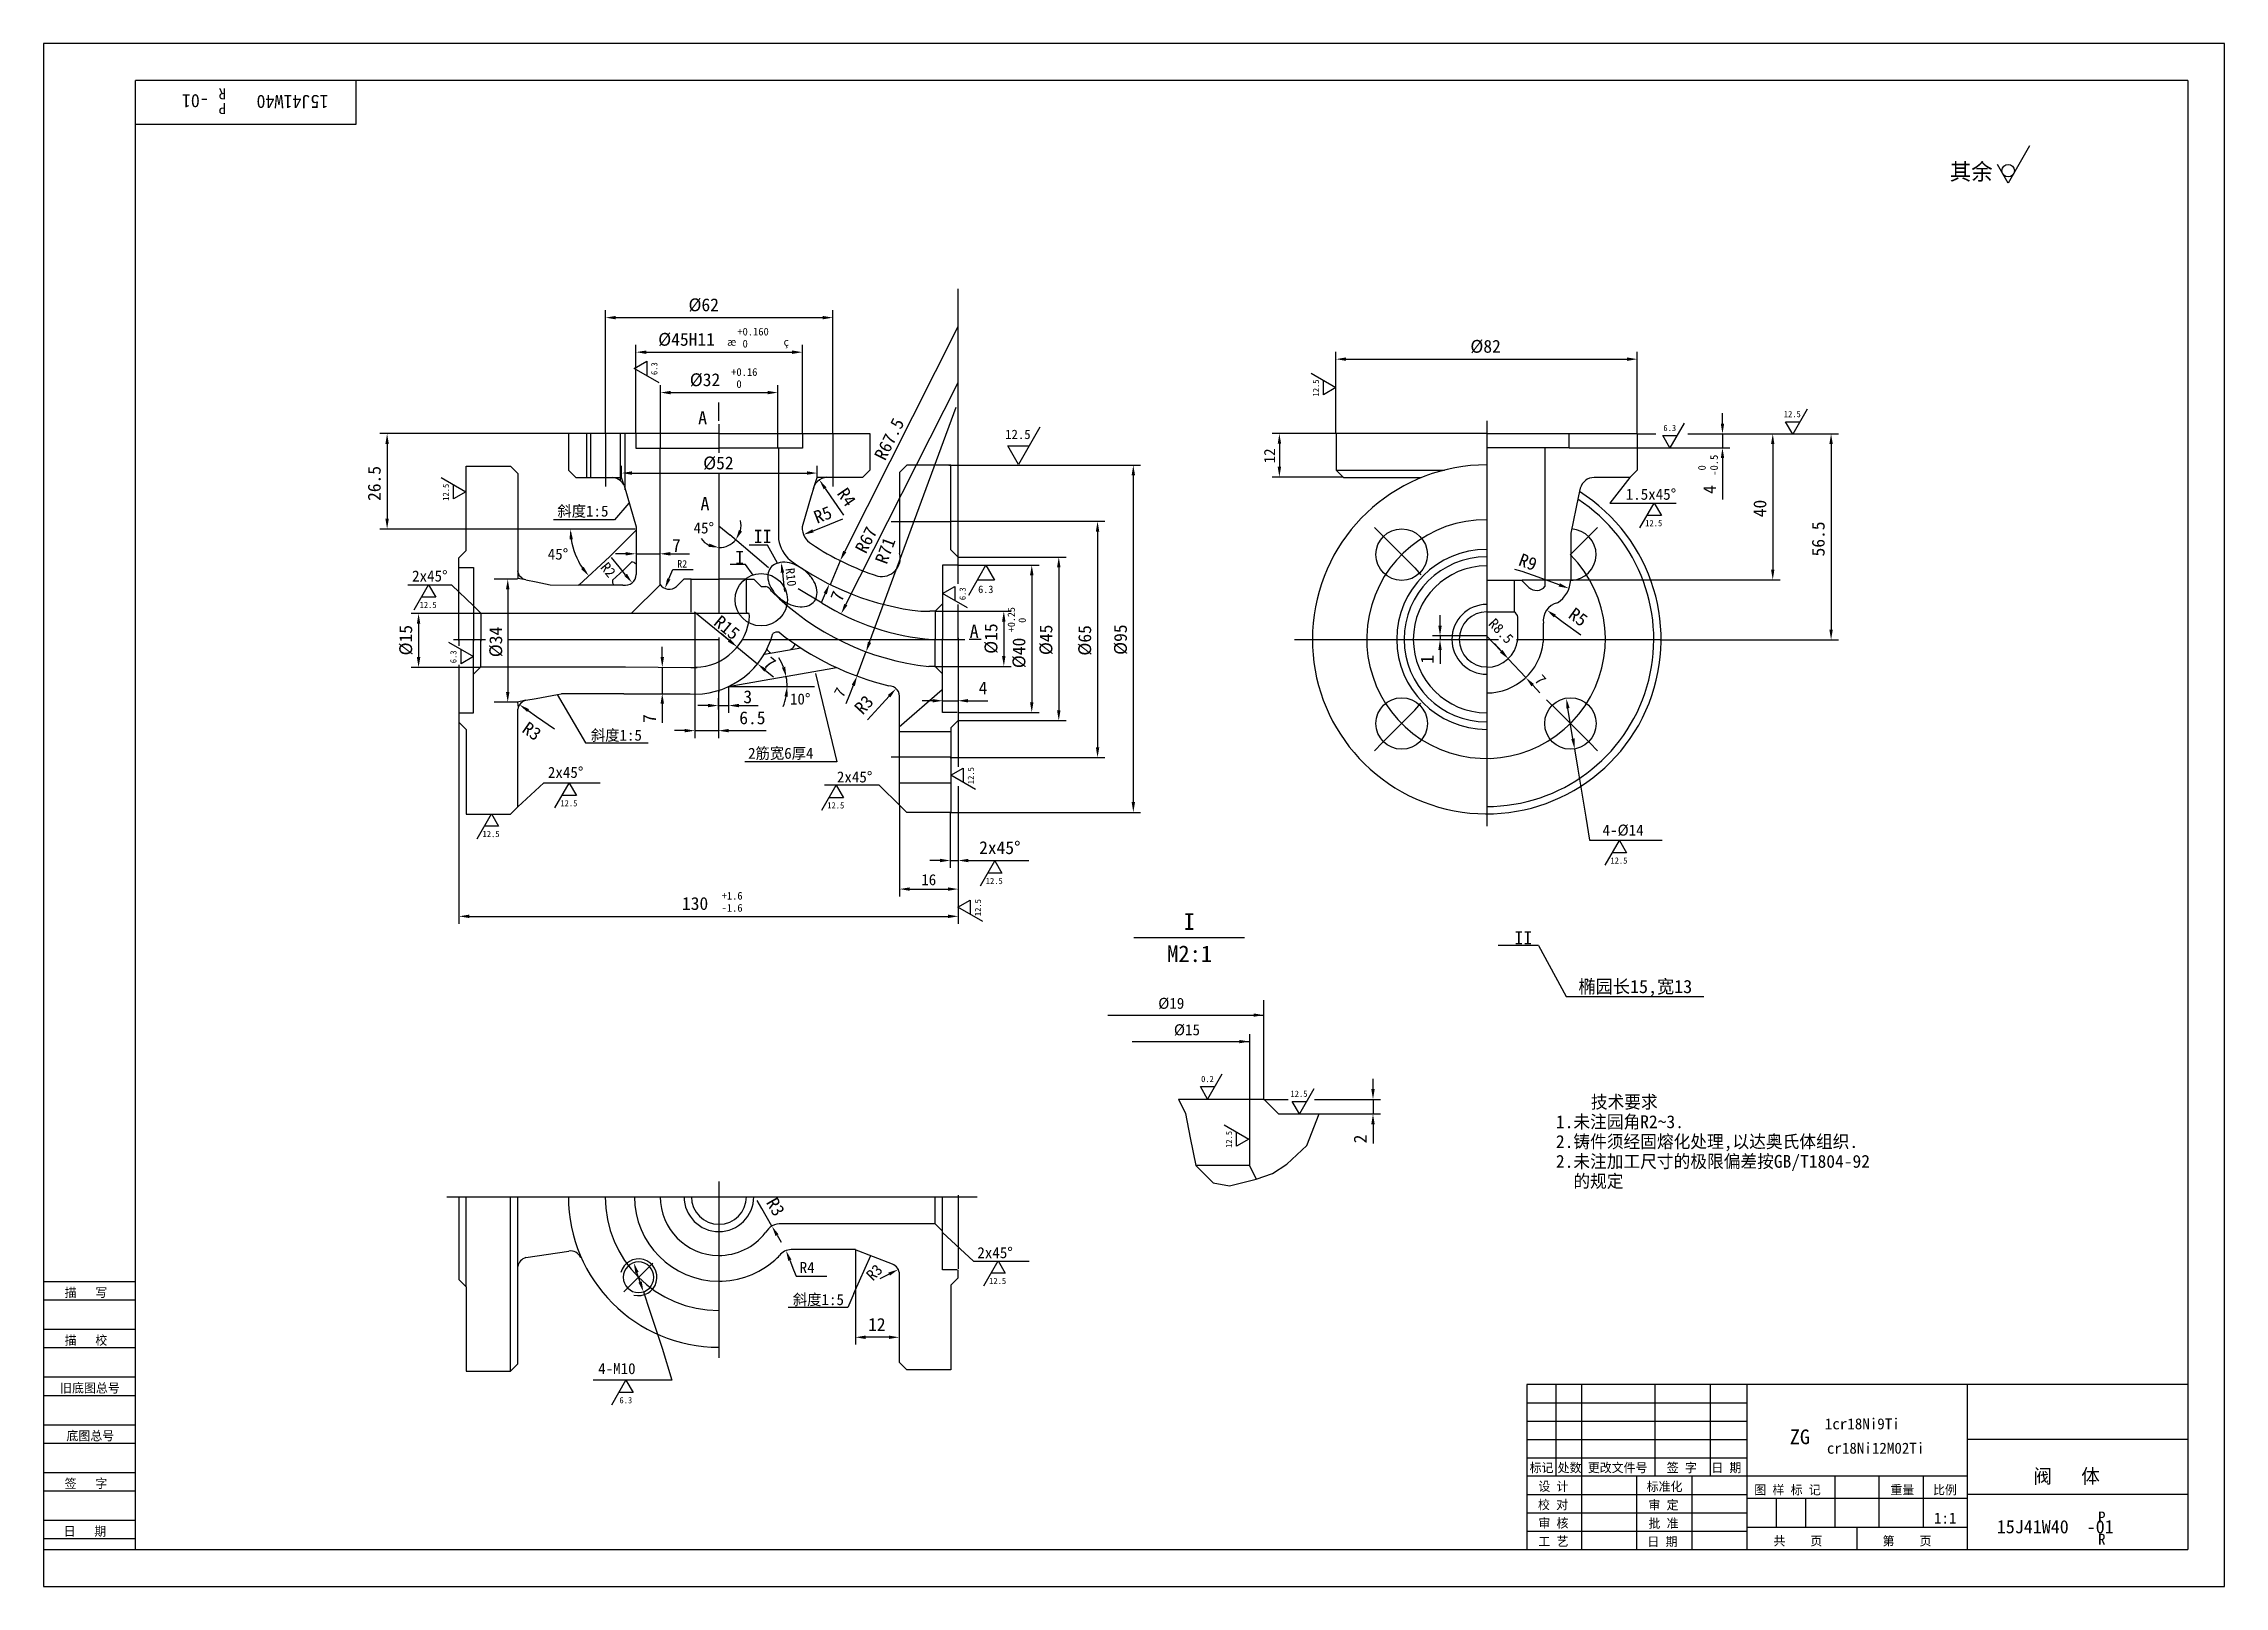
# Model space of a CAD drawing. Header units: metres. Extents: x 0 to 594, y 0 to 420.
import ezdxf

# ---------------------------------------------------------------- set-up
doc = ezdxf.new("R2010")
doc.units = ezdxf.units.M
for name, color, linetype in [('C', 6, 'Continuous'), ('D', 1, 'Continuous'), ('FL', 5, 'Continuous'), ('HA', 5, 'Continuous'), ('T', 7, 'Continuous'), ('TL', 4, 'Continuous')]:
    doc.layers.add(name, color=color, linetype=linetype)

# ---------------------------------------------------------------- blocks, each defined once
blk = doc.blocks.new('TUKUN2')
at = {"layer": 'FL'}
for p, q in [((0, 420), (0, 0)), ((594, 420), (0, 420)), ((594, 0), (594, 420)), ((0, 78), (25, 78)), ((0, 70), (25, 70)), ((0, 65), (25, 65)), ((0, 57), (25, 57)), ((412, 30), (412, 55)), ((419, 10), (419, 55)), ((439, 30), (439, 55)), ((454, 30), (454, 55)), ((0, 52), (25, 52)), ((404, 50), (464, 50)), ((0, 44), (25, 44)), ((404, 45), (464, 45)), ((0, 39), (25, 39)), ((404, 40), (464, 40)), ((0, 31), (25, 31)), ((404, 35), (464, 35)), ((449, 10), (449, 30)), ((0, 26), (25, 26)), ((404, 25), (464, 25)), ((0, 18), (25, 18)), ((404, 20), (464, 20)), ((0, 13), (25, 13)), ((404, 15), (464, 15)), ((0, 0), (594, 0))]:
    blk.add_line(p, q, dxfattribs=at)
at = {"layer": 'TL'}
for p, q in [((25, 10), (25, 410)), ((584, 410), (25, 410)), ((85, 410), (85, 398)), ((584, 410), (584, 10)), ((85, 398), (25, 398)), ((0, 83), (25, 83)), ((404, 55), (404, 10)), ((584, 55), (404, 55)), ((464, 10), (464, 55)), ((524, 10), (524, 55)), ((584, 40), (524, 40)), ((524, 30), (404, 30)), ((434, 10), (434, 30)), ((488, 16), (488, 30)), ((500, 16), (500, 30)), ((512, 16), (512, 30)), ((464, 24), (524, 24)), ((472, 16), (472, 24)), ((480, 16), (480, 24)), ((584, 25), (524, 25)), ((524, 16), (464, 16)), ((494, 10), (494, 16)), ((0, 10), (584, 10))]:
    blk.add_line(p, q, dxfattribs=at)
at = {"layer": 'T'}
for s, p in [('描   写', (5.74, 78.76)), ('描   校', (5.74, 65.76)), ('旧底图总号', (4.49, 52.76)), ('底图总号', (6.22, 39.76)), ('标记', (404.75, 31.07)), ('处数', (412.38, 31.07)), ('更改文件号', (420.61, 31.07)), ('签 字', (442.1, 31.07)), ('日 期', (454.23, 31.07)), ('签   字', (5.74, 26.76)), ('校 对', (407.05, 20.99)), ('设 计', (407.14, 25.99)), ('标准化', (436.65, 25.93)), ('审 定', (437.13, 20.93)), ('图 样 标 记', (465.95, 25.04)), ('重量', (503.03, 25.04)), ('比例', (514.64, 25.04)), ('审 核', (407.14, 15.99)), ('批 准', (437.13, 15.93)), ('日   期', (5.45, 13.76)), ('工 艺', (407.14, 10.99)), ('日 期', (436.84, 10.93)), ('共    页', (471.18, 11.13)), ('第    页', (500.9, 11.13))]:
    blk.add_text(s, height=2.5, dxfattribs=at).set_placement(p)

msp = doc.modelspace()

# ---------------------------------------------------------------- linework, layer by layer
at = {"layer": 'C'}
for p, q in [((183.95, 316.36), (183.95, 309.54)), ((393.08, 317.35), (393.08, 250.18)), ((153.05, 313.77), (153.05, 299.45)), ((183.95, 309.54), (183.95, 308.59)), ((214.98, 313.77), (214.98, 299.45)), ((183.95, 303.09), (183.95, 292.73)), ((183.95, 288.76), (183.95, 264.91)), ((197.42, 277.28), (186.93, 286.28)), ((246.97, 289.84), (230.83, 289.84)), ((364.6, 286.18), (362.48, 288.3)), ((373.49, 277.29), (364.6, 286.18)), ((364.6, 286.18), (364.6, 286.18)), ((415.83, 280.84), (421.17, 286.18)), ((421.17, 286.18), (423.29, 288.3)), ((373.49, 277.29), (375.1, 275.38)), ((212.05, 267.7), (205.51, 271.6)), ((111.68, 257.82), (119.06, 257.82)), ((119.06, 257.82), (120.39, 257.82)), ((126.48, 257.82), (183.91, 257.82)), ((183.95, 258.31), (183.95, 243.41)), ((190.22, 257.82), (250.92, 257.82)), ((340.72, 257.82), (396.26, 257.82)), ((401.16, 257.82), (440.33, 257.82)), ((393.08, 250.18), (393.08, 243.12)), ((373.49, 238.5), (364.6, 229.61)), ((373.49, 238.5), (375.1, 240.41)), ((393.08, 243.12), (393.08, 206.99)), ((412.28, 238.5), (409.38, 241.35)), ((412.28, 238.5), (421.17, 229.61)), ((246.97, 225.77), (230.83, 225.77)), ((364.6, 229.61), (362.48, 227.49)), ((421.17, 229.61), (423.29, 227.49)), ((183.95, 110.2), (183.95, 90.02)), ((109.81, 106.09), (249.94, 106.09)), ((249.94, 106.09), (254.31, 106.09)), ((183.95, 90.02), (183.95, 82.91)), ((165.92, 88.01), (158.07, 80.17)), ((183.95, 82.91), (183.95, 62.24))]:
    msp.add_line(p, q, dxfattribs=at)
msp.add_lwpolyline([(212.05, 267.7, 0.12), (241.98, 257.78, 0.12)], format="xyb", dxfattribs=at)
for centre, radius, start, end in [((392.89, 257.9), 32.5, 89.66, 44.83), ((183.95, 106.09), 31, 180, 270)]:
    msp.add_arc(centre, radius, start, end, dxfattribs=at)
at = {"layer": 'D'}
for p, q in [((540.96, 392.19), (535.11, 382.05)), ((535.11, 382.05), (532.18, 387.12)), ((249.12, 329.19), (249.12, 353.26)), ((153.05, 313.77), (153.05, 347.4)), ((155.85, 345.4), (212.18, 345.4)), ((214.98, 313.77), (214.98, 347.4)), ((218.21, 281.71), (249.12, 343.03)), ((160.88, 331.56), (164.26, 333.51)), ((161.35, 313.9), (161.35, 338)), ((164.15, 336), (203.88, 336)), ((164.26, 333.51), (164.26, 329.61)), ((206.68, 313.9), (206.68, 338)), ((351.99, 313.86), (351.99, 336.1)), ((354.79, 334.1), (431.28, 334.1)), ((434.08, 313.86), (434.08, 336.1)), ((167.64, 327.66), (160.88, 331.56)), ((168, 310), (168, 327)), ((200, 310), (200, 327)), ((218.5, 267.27), (249.12, 327.75)), ((249.12, 280.2), (249.12, 329.19)), ((345.25, 330.27), (352.01, 326.37)), ((348.63, 324.42), (348.63, 328.32)), ((170.8, 325), (197.2, 325)), ((224.97, 257.03), (248.6, 321.01)), ((352.01, 326.37), (348.63, 324.42)), ((271.39, 315.58), (265.54, 305.44)), ((446.88, 316.68), (442.98, 309.92)), ((457.29, 316.57), (457.29, 319.37)), ((476.42, 313.69), (474.47, 317.07)), ((474.47, 317.07), (478.38, 317.07)), ((480.33, 320.45), (476.42, 313.69)), ((142.96, 313.82), (91.56, 313.82)), ((93.56, 311.02), (93.56, 290.64)), ((147.84, 313.96), (147.84, 301.76)), ((158.3, 313.96), (158.3, 301.76)), ((265.54, 305.44), (262.61, 310.51)), ((262.61, 310.51), (268.47, 310.51)), ((351.99, 313.86), (334.6, 313.86)), ((336.6, 311.06), (336.6, 304.8)), ((415.49, 309.95), (459.29, 309.95)), ((433.98, 313.77), (439.14, 313.77)), ((441.03, 313.3), (444.93, 313.3)), ((442.98, 309.92), (441.03, 313.3)), ((447.84, 313.77), (459.29, 313.77)), ((457.29, 313.77), (457.29, 309.95)), ((459.29, 313.77), (472.98, 313.77)), ((470.98, 310.97), (470.98, 276.82)), ((472.98, 313.77), (488.87, 313.77)), ((486.87, 310.97), (486.87, 260.48)), ((157.43, 301.9), (157.43, 305.09)), ((160.23, 303.09), (207.91, 303.09)), ((210.71, 301.9), (210.71, 305.09)), ((246.58, 305.28), (298.81, 305.28)), ((457.29, 307.15), (457.29, 304.35)), ((457.29, 304.35), (457.29, 301.76)), ((108.26, 301.89), (115.02, 297.99)), ((111.64, 296.04), (111.64, 299.94)), ((115.02, 297.99), (111.64, 296.04)), ((155, 301.9), (157.44, 301.9)), ((158.13, 299.72), (157.43, 301.9)), ((158.3, 301.76), (158.3, 298.55)), ((209.66, 298.91), (210.71, 301.9)), ((214.12, 301.9), (210.7, 301.9)), ((212.87, 298.93), (214.44, 296.62)), ((296.81, 302.48), (296.81, 213.52)), ((353.88, 302), (334.6, 302)), ((432.08, 301.9), (426.58, 294.93)), ((457.29, 301.76), (457.29, 297.61)), ((457.29, 297.61), (457.29, 295.86)), ((159.41, 294.86), (155.53, 290.39)), ((214.44, 296.62), (217.88, 291.59)), ((426.58, 294.93), (444.64, 294.93)), ((434.78, 288.17), (438.69, 294.93)), ((440.64, 291.55), (436.74, 291.55)), ((438.69, 294.93), (440.64, 291.55)), ((161.15, 287.84), (91.56, 287.84)), ((155.53, 290.39), (138.84, 290.39)), ((209.57, 287.35), (212.17, 288.39)), ((212.17, 288.39), (217.67, 290.59)), ((246.97, 289.97), (289.07, 289.97)), ((287.07, 287.17), (287.07, 228.44)), ((156.76, 277.55), (154.72, 280.06)), ((158.53, 281.11), (155.73, 281.11)), ((161.33, 281.11), (167.87, 281.11)), ((170.67, 281.11), (173.47, 281.11)), ((173.47, 281.11), (175.89, 281.11)), ((197.19, 283.45), (192.19, 283.45)), ((199.86, 278.53), (197.19, 283.45)), ((249.12, 280.2), (278.51, 280.2)), ((129.11, 274.23), (122.7, 274.23)), ((129.14, 276.44), (129.14, 274.3)), ((131.39, 273.99), (129.14, 274.35)), ((158.53, 275.38), (156.76, 277.55)), ((170.29, 274.27), (171.35, 276.86)), ((171.35, 276.86), (176.89, 276.86)), ((191.16, 278.2), (186.96, 278.2)), ((193.25, 275.33), (191.16, 278.2)), ((201.25, 275.98), (201.56, 273.19)), ((217, 279.17), (214.22, 272.67)), ((249, 278.05), (271.15, 278.05)), ((252, 269.88), (256.68, 277.99)), ((259.02, 273.93), (254.34, 273.93)), ((256.68, 277.99), (259.02, 273.93)), ((269.15, 275.25), (269.15, 240.69)), ((276.51, 277.4), (276.51, 238.49)), ((402.75, 276.31), (400.72, 276.81)), ((402.69, 274.02), (472.98, 274.02)), ((407.13, 274.73), (402.75, 276.31)), ((412.83, 272.65), (407.13, 274.73)), ((111.23, 272.61), (99.24, 272.61)), ((100.94, 265.9), (104.85, 272.66)), ((106.8, 269.28), (102.9, 269.28)), ((104.85, 272.66), (106.8, 269.28)), ((117.05, 266.92), (111.23, 272.61)), ((126.42, 271.43), (126.42, 243.48)), ((201.56, 273.19), (201.83, 270.84)), ((212.92, 270.29), (211.82, 267.72)), ((244.85, 270.28), (248.23, 272.23)), ((251.61, 266.37), (244.85, 270.28)), ((248.23, 272.23), (248.23, 268.33)), ((118.96, 264.88), (100.13, 264.88)), ((102.13, 262.08), (102.13, 252.97)), ((186.76, 257.5), (177.32, 265.23)), ((177.41, 264.96), (177.41, 230.96)), ((242.74, 265.46), (263.54, 265.46)), ((261.54, 262.66), (261.54, 253.27)), ((380.35, 261.58), (380.35, 264.38)), ((411.67, 264.18), (413.93, 262.53)), ((413.93, 262.53), (418.72, 259.05)), ((110.31, 257.02), (117.07, 253.11)), ((168.51, 252.99), (168.51, 255.79)), ((186.67, 257.59), (184.52, 259.37)), ((188.83, 255.81), (194.46, 251.17)), ((393.12, 258.78), (378.35, 258.78)), ((380.35, 257.72), (378.35, 257.72)), ((380.35, 258.78), (380.35, 257.72)), ((397, 254.57), (393.08, 258.72)), ((397.06, 254.61), (395.16, 256.67)), ((440.33, 257.68), (488.87, 257.68)), ((118.96, 250.17), (100.13, 250.17)), ((113.69, 251.16), (113.69, 255.07)), ((117.07, 253.11), (113.69, 251.16)), ((168.51, 250.19), (168.51, 243.08)), ((223.96, 254.49), (221.54, 247.87)), ((242.74, 250.47), (263.54, 250.47)), ((380.35, 254.92), (380.35, 252.12)), ((380.35, 252.12), (380.35, 251.19)), ((398.96, 252.55), (403.7, 247.41)), ((183.8, 243.9), (183.8, 230.96)), ((186.57, 244.97), (209.96, 244.97)), ((186.59, 244.72), (186.59, 237.8)), ((196.62, 249.38), (198.78, 247.6)), ((210.23, 248.55), (216.07, 224.49)), ((220.54, 245.28), (219.48, 242.69)), ((405.6, 245.35), (407.5, 243.29)), ((129.11, 240.68), (122.7, 240.68)), ((131.39, 241.23), (129.11, 240.68)), ((129.11, 240.68), (129.25, 239.25)), ((131.94, 238.43), (134.24, 236.84)), ((139.85, 242.81), (147.64, 229.68)), ((168.51, 240.28), (168.51, 237.48)), ((181, 239.8), (178.2, 239.8)), ((183.8, 238.71), (183.8, 241.8)), ((183.8, 239.8), (186.59, 239.8)), ((189.39, 239.8), (192.19, 239.8)), ((192.19, 239.8), (194.61, 239.8)), ((219.48, 242.69), (218.5, 240.27)), ((228.4, 240.28), (224.39, 235.92)), ((230.29, 242.34), (228.4, 240.28)), ((242.12, 241.1), (239.32, 241.1)), ((244.92, 241.1), (249, 241.1)), ((249, 237.89), (271.15, 237.89)), ((251.8, 241.1), (254.6, 241.1)), ((254.6, 241.1), (257.19, 241.1)), ((416.55, 230.77), (415.19, 239.06)), ((113.14, 235.26), (113.14, 180.41)), ((134.24, 236.84), (139.11, 233.46)), ((168.51, 237.48), (168.51, 235.05)), ((174.61, 232.96), (171.81, 232.96)), ((177.41, 232.96), (183.8, 232.96)), ((186.6, 232.96), (189.4, 232.96)), ((189.4, 232.96), (196.82, 232.96)), ((249.12, 235.82), (249.12, 223.13)), ((249.12, 235.69), (278.51, 235.69)), ((147.64, 229.68), (162.67, 229.68)), ((162.67, 229.68), (164.66, 229.68)), ((417, 228.01), (417.91, 222.48)), ((216.07, 224.49), (191.04, 224.49)), ((246.97, 225.64), (289.07, 225.64)), ((247.09, 220.82), (250.47, 222.78)), ((253.85, 216.92), (247.09, 220.82)), ((250.47, 222.78), (250.47, 218.87)), ((417.91, 222.48), (420.06, 209.4)), ((129.14, 212.26), (136.24, 218.75)), ((136.24, 218.75), (151.55, 218.75)), ((139.29, 211.91), (143.19, 218.67)), ((145.14, 215.29), (141.24, 215.29)), ((143.19, 218.67), (145.14, 215.29)), ((211.99, 211.33), (215.89, 218.09)), ((227.55, 218.13), (212.71, 218.13)), ((217.84, 214.71), (213.94, 214.71)), ((215.89, 218.09), (217.84, 214.71)), ((233.32, 212.49), (227.55, 218.13)), ((249.12, 217.88), (249.12, 195.61)), ((118.09, 203.54), (121.99, 210.3)), ((121.99, 210.3), (123.94, 206.92)), ((233.12, 212.69), (233.12, 187.83)), ((246.97, 210.72), (298.81, 210.72)), ((246.97, 210.7), (246.97, 195.61)), ((420.06, 209.4), (421.06, 203.11)), ((123.94, 206.92), (120.04, 206.92)), ((421.06, 203.11), (440.89, 203.11)), ((425.3, 196.31), (429.2, 203.07)), ((429.2, 203.07), (431.15, 199.69)), ((244.17, 197.61), (241.37, 197.61)), ((246.97, 197.61), (249.12, 197.61)), ((251.92, 197.61), (254.72, 197.61)), ((254.72, 197.61), (268.31, 197.61)), ((255.15, 190.74), (259.06, 197.5)), ((259.06, 197.5), (261.01, 194.12)), ((431.15, 199.69), (427.25, 199.69)), ((249.12, 195.61), (249.12, 187.83)), ((261.01, 194.12), (257.11, 194.12)), ((235.92, 189.83), (246.32, 189.83)), ((249.02, 184.9), (252.4, 186.85)), ((255.78, 180.99), (249.02, 184.9)), ((249.12, 187.83), (249.12, 180.41)), ((252.4, 186.85), (252.4, 182.94)), ((115.94, 182.41), (246.32, 182.41)), ((407.2, 174.51), (396.17, 174.51)), ((407.2, 174.51), (414.75, 160.58)), ((414.75, 160.58), (452.22, 160.58)), ((289.85, 155.52), (332.37, 155.52)), ((332.37, 132.52), (332.37, 159.61)), ((328.51, 132.58), (328.51, 150.31)), ((296.48, 148.31), (328.51, 148.31)), ((320.96, 139.43), (317.06, 132.67)), ((362.1, 135.38), (362.1, 138.18)), ((315.11, 136.05), (319.01, 136.05)), ((317.06, 132.67), (315.11, 136.05)), ((332.34, 132.58), (338.98, 132.58)), ((340.1, 132.03), (344, 132.03)), ((342.05, 128.65), (340.1, 132.03)), ((345.95, 135.41), (342.05, 128.65)), ((346.15, 132.58), (364.1, 132.58)), ((362.1, 132.58), (362.1, 128.62)), ((321.56, 125.69), (328.32, 121.79)), ((347.46, 128.62), (364.1, 128.62)), ((362.1, 125.82), (362.1, 123.02)), ((324.94, 119.84), (324.94, 123.74)), ((328.32, 121.79), (324.94, 119.84)), ((362.1, 123.02), (362.1, 120.6)), ((195.59, 102.89), (194.35, 105.06)), ((198.38, 98.04), (195.59, 102.89)), ((199.78, 95.61), (200.87, 93.7)), ((244.85, 96.35), (253.32, 88.54)), ((220.66, 79.71), (225.28, 90.05)), ((221.12, 91.63), (221.12, 65.81)), ((162.49, 82.85), (161.62, 85.44)), ((203.24, 88.81), (204.26, 86.21)), ((204.26, 86.21), (204.95, 84.44)), ((204.95, 84.44), (213.34, 84.44)), ((230.3, 85.02), (227.8, 83.76)), ((230.27, 85.07), (230.12, 84.93)), ((253.32, 88.54), (268.43, 88.54)), ((256.07, 81.85), (259.98, 88.61)), ((261.93, 85.23), (258.02, 85.23)), ((259.98, 88.61), (261.93, 85.23)), ((163.37, 80.19), (165.14, 74.88)), ((220.66, 79.71), (219.04, 75.96)), ((165.14, 74.88), (168.47, 64.83)), ((219.04, 75.96), (202.83, 75.96)), ((230.23, 67.81), (223.92, 67.81)), ((168.47, 64.83), (171.07, 56.15)), ((171.07, 56.15), (149.71, 56.15)), ((154.73, 49.38), (158.63, 56.14)), ((158.63, 56.14), (160.58, 52.76)), ((160.58, 52.76), (156.68, 52.76))]:
    msp.add_line(p, q, dxfattribs=at)
msp.add_lwpolyline([(207.01, 276.78, 0.07), (204.38, 278.25, 0.08), (201.88, 278.79, 0.11), (199.48, 278.4, 0.14), (197.98, 277.25, 0.14), (197.29, 275.49, 0.11), (197.58, 273.08, 0.08), (198.78, 270.82, 0.07), (200.92, 268.7, 0.07), (203.55, 267.23, 0.08), (206.04, 266.69, 0.11), (208.44, 267.08, 0.14), (209.95, 268.22, 0.14), (210.64, 269.99, 0.11), (210.35, 272.4, 0.08), (209.14, 274.65, 0.07)], format="xyb", close=True, dxfattribs=at)
msp.add_circle((535.11, 385.43), 1.69, dxfattribs=at)
for centre, radius, start, end in [((183.95, 288.83), 6.04, 216.38, 243.19), ((183.95, 288.83), 6.04, 346.19, 13), ((162.24, 287.84), 18.75, 188.57, 214.37), ((183.95, 288.83), 6.04, 270, 319.38), ((187.99, 245.02), 14.53, 21.06, 32.12), ((187.99, 245.02), 14.53, 0, 10), ((187.99, 245.02), 14.53, 337.88, 348.94)]:
    msp.add_arc(centre, radius, start, end, dxfattribs=at)
for points in [[(155.85, 345.87), (155.85, 344.94), (153.05, 345.4)], [(212.18, 345.87), (212.18, 344.94), (214.98, 345.4)], [(164.15, 336.46), (164.15, 335.53), (161.35, 336)], [(203.88, 336.46), (203.88, 335.53), (206.68, 336)], [(354.79, 334.57), (354.79, 333.63), (351.99, 334.1)], [(431.28, 334.57), (431.28, 333.63), (434.08, 334.1)], [(170.8, 325.46), (170.8, 324.53), (168, 325)], [(197.2, 325.46), (197.2, 324.53), (200, 325)], [(456.83, 316.57), (457.76, 316.57), (457.29, 313.77)], [(93.1, 311.02), (94.03, 311.02), (93.56, 313.82)], [(336.14, 311.06), (337.07, 311.06), (336.6, 313.86)], [(456.83, 307.15), (457.76, 307.15), (457.29, 309.95)], [(470.51, 310.97), (471.44, 310.97), (470.98, 313.77)], [(486.4, 310.97), (487.34, 310.97), (486.87, 313.77)], [(160.23, 303.56), (160.23, 302.63), (157.43, 303.09)], [(207.91, 303.56), (207.91, 302.63), (210.71, 303.09)], [(296.35, 302.48), (297.28, 302.48), (296.81, 305.28)], [(336.14, 304.8), (337.07, 304.8), (336.6, 302)], [(212.48, 298.67), (213.25, 299.19), (211.29, 301.24)], [(93.1, 290.64), (94.03, 290.64), (93.56, 287.84)], [(143.24, 285.01), (144.17, 285.08), (143.49, 287.84)], [(190.23, 287.18), (189.4, 287.6), (188.54, 284.9)], [(209.74, 286.92), (209.4, 287.79), (206.97, 286.32)], [(286.61, 287.17), (287.54, 287.17), (287.07, 289.97)], [(158.53, 281.58), (158.53, 280.64), (161.33, 281.11)], [(170.67, 281.58), (170.67, 280.64), (167.87, 281.11)], [(181.34, 283.9), (181.12, 282.99), (183.95, 282.79)], [(218.63, 281.5), (217.79, 281.92), (216.95, 279.21)], [(276.04, 277.4), (276.98, 277.4), (276.51, 280.2)], [(125.95, 271.43), (126.89, 271.43), (126.42, 274.23)], [(147.13, 277.55), (146.4, 276.96), (148.52, 275.07)], [(158.17, 275.09), (158.89, 275.68), (160.3, 273.21)], [(170.72, 274.09), (169.86, 274.45), (169.23, 271.68)], [(200.79, 275.92), (201.71, 276.03), (200.93, 278.76)], [(268.68, 275.25), (269.62, 275.25), (269.15, 278.05)], [(470.51, 276.82), (471.44, 276.82), (470.98, 274.02)], [(212.49, 270.48), (213.35, 270.11), (214.02, 272.87)], [(218.92, 267.06), (218.09, 267.48), (217.24, 264.78)], [(412.67, 272.21), (412.99, 273.09), (415.46, 271.69)], [(101.67, 262.08), (102.6, 262.08), (102.13, 264.88)], [(261.07, 262.66), (262, 262.66), (261.54, 265.46)], [(379.89, 261.58), (380.82, 261.58), (380.35, 258.78)], [(411.39, 263.8), (411.94, 264.55), (409.41, 265.82)], [(186.97, 257.95), (186.38, 257.23), (188.83, 255.81)], [(186.46, 257.14), (187.05, 257.86), (188.93, 255.73)], [(225.4, 256.87), (224.53, 257.19), (224, 254.4)], [(379.89, 254.92), (380.82, 254.92), (380.35, 257.72)], [(486.4, 260.48), (487.34, 260.48), (486.87, 257.68)], [(101.67, 252.97), (102.6, 252.97), (102.13, 250.17)], [(168.04, 252.99), (168.98, 252.99), (168.51, 250.19)], [(196.91, 249.74), (196.32, 249.02), (194.46, 251.17)], [(202, 250.37), (201.1, 250.12), (202.3, 247.55)], [(261.07, 253.27), (262, 253.27), (261.54, 250.47)], [(396.66, 254.25), (397.34, 254.89), (398.92, 252.54)], [(397.4, 254.92), (396.72, 254.29), (398.96, 252.55)], [(201.79, 242.28), (202.72, 242.19), (202.52, 245.02)], [(220.11, 245.46), (220.97, 245.11), (221.59, 247.88)], [(230.63, 242.03), (229.94, 242.66), (232.18, 244.41)], [(405.94, 245.67), (405.26, 245.04), (403.7, 247.41)], [(125.95, 243.48), (126.89, 243.48), (126.42, 240.68)], [(131.68, 238.05), (132.21, 238.82), (129.64, 240.03)], [(168.04, 240.28), (168.98, 240.28), (168.51, 243.08)], [(181, 240.26), (181, 239.33), (183.8, 239.8)], [(189.39, 240.26), (189.39, 239.33), (186.59, 239.8)], [(242.12, 241.57), (242.12, 240.64), (244.92, 241.1)], [(251.8, 241.57), (251.8, 240.64), (249, 241.1)], [(268.68, 240.69), (269.62, 240.69), (269.15, 237.89)], [(276.04, 238.49), (276.98, 238.49), (276.51, 235.69)], [(414.73, 238.98), (415.65, 239.13), (414.73, 241.82)], [(174.61, 233.43), (174.61, 232.5), (177.41, 232.96)], [(186.6, 233.43), (186.6, 232.5), (183.8, 232.96)], [(286.61, 228.44), (287.54, 228.44), (287.07, 225.64)], [(416.09, 230.69), (417.01, 230.85), (417, 228.01)], [(296.35, 213.52), (297.28, 213.52), (296.81, 210.72)], [(244.17, 198.08), (244.17, 197.14), (246.97, 197.61)], [(251.92, 198.08), (251.92, 197.14), (249.12, 197.61)], [(235.92, 190.3), (235.92, 189.36), (233.12, 189.83)], [(246.32, 190.3), (246.32, 189.36), (249.12, 189.83)], [(115.94, 182.88), (115.94, 181.94), (113.14, 182.41)], [(246.32, 182.88), (246.32, 181.94), (249.12, 182.41)], [(329.57, 155.97), (332.37, 155.52), (329.57, 155.07)], [(325.71, 148.76), (328.51, 148.31), (325.71, 147.86)], [(361.64, 135.38), (362.57, 135.38), (362.1, 132.58)], [(361.64, 125.82), (362.57, 125.82), (362.1, 128.62)], [(199.37, 95.38), (200.18, 95.84), (198.38, 98.04)], [(202.81, 88.64), (203.68, 88.98), (202.22, 91.42)], [(161.18, 85.3), (162.07, 85.59), (160.74, 88.1)], [(230.51, 84.6), (230.09, 85.44), (232.8, 86.28)], [(162.04, 82.7), (162.93, 83), (163.37, 80.19)], [(223.92, 68.28), (223.92, 67.35), (221.12, 67.81)], [(230.23, 68.28), (230.23, 67.35), (233.03, 67.81)]]:
    msp.add_solid(points, dxfattribs=at)
at = {"layer": 'FL'}
for p, q in [((309.15, 132.62), (310.99, 128.78)), ((310.99, 128.78), (312.28, 122.11)), ((344.08, 120.06), (347.46, 128.62)), ((312.28, 122.11), (313.84, 114.62)), ((338.59, 114.95), (344.08, 120.06)), ((313.84, 114.62), (318.54, 109.82)), ((334.69, 112.38), (338.59, 114.95)), ((318.54, 109.82), (322.98, 109.05)), ((322.98, 109.05), (330.26, 110.85)), ((330.26, 110.85), (334.69, 112.38))]:
    msp.add_line(p, q, dxfattribs=at)
msp.add_circle((195.47, 268.61), 7.12, dxfattribs=at)
msp.add_arc((162.06, 84.15), 5, 255, 165, dxfattribs=at)
at = {"layer": 'HA'}
for p, q in [((167.94, 272.64), (160.12, 264.93)), ((244.75, 244.12), (233.05, 233.93))]:
    msp.add_line(p, q, dxfattribs=at)
at = {"layer": 'TL'}
for p, q in [((183.95, 317.29), (183.95, 322.27)), ((142.95, 313.9), (142.95, 303.9)), ((148.81, 313.9), (142.95, 313.9)), ((156.97, 313.9), (148.81, 313.9)), ((148.99, 313.91), (148.99, 301.86)), ((161.45, 313.9), (156.97, 313.9)), ((157.03, 313.91), (157.03, 301.86)), ((161.35, 313.9), (161.35, 309.9)), ((161.35, 309.9), (167.85, 309.9)), ((183.95, 313.9), (161.45, 313.9)), ((167.85, 309.9), (167.85, 273.9)), ((167.85, 309.9), (183.8, 309.9)), ((184.07, 313.9), (206.57, 313.9)), ((200.18, 309.9), (184.23, 309.9)), ((206.68, 309.9), (200.18, 309.9)), ((200.18, 309.9), (200.18, 284.99)), ((206.57, 313.9), (225.07, 313.9)), ((206.68, 313.9), (206.68, 309.9)), ((225.07, 313.9), (225.07, 303.9)), ((393.08, 313.9), (352.08, 313.9)), ((352.08, 313.9), (352.08, 303.9)), ((393.08, 313.9), (415.49, 313.9)), ((408.94, 309.94), (393.18, 309.94)), ((408.94, 309.94), (408.94, 273.94)), ((415.44, 309.94), (408.94, 309.94)), ((415.44, 313.94), (415.44, 309.94)), ((415.49, 313.9), (434.08, 313.9)), ((434.08, 313.9), (434.08, 303.9)), ((115.14, 281.97), (115.14, 304.97)), ((115.14, 304.97), (127.14, 304.97)), ((127.14, 304.97), (129.14, 302.97)), ((129.14, 302.97), (129.14, 276.44)), ((142.95, 303.9), (144.95, 301.9)), ((225.07, 303.9), (223.07, 301.9)), ((235.12, 305.2), (233.12, 303.2)), ((233.12, 303.2), (233.12, 281.28)), ((247.12, 305.2), (235.12, 305.2)), ((247.12, 282.2), (247.12, 305.2)), ((352.08, 303.9), (381.6, 303.9)), ((352.08, 303.9), (354.08, 301.9)), ((434.08, 303.9), (432.08, 301.9)), ((144.95, 301.9), (148.93, 301.9)), ((148.93, 301.9), (155, 301.9)), ((157.03, 301.86), (157.03, 301.09)), ((158.13, 299.72), (158.95, 296.9)), ((209.66, 298.91), (209.07, 296.9)), ((223.07, 301.9), (214.12, 301.9)), ((354.08, 301.9), (375.08, 301.9)), ((418.56, 298.95), (418.08, 296.9)), ((432.08, 301.9), (422.31, 301.9)), ((158.95, 296.9), (161.4, 288.42)), ((183.95, 292.73), (183.95, 288.76)), ((209.07, 296.9), (206.62, 288.42)), ((418.08, 296.9), (415.94, 286.77)), ((161.4, 288.42), (161.4, 275.49)), ((183.95, 288.76), (186.93, 286.28)), ((415.94, 286.74), (415.94, 273.94)), ((113.14, 279.97), (115.14, 281.97)), ((113.14, 277.47), (113.14, 279.97)), ((249.12, 280.2), (247.12, 282.2)), ((249.12, 277.7), (249.12, 280.2)), ((113.05, 277.42), (117.05, 277.42)), ((113.14, 257.47), (113.14, 277.47)), ((117.05, 277.42), (117.05, 266.92)), ((131.39, 273.99), (134.14, 273.47)), ((134.14, 273.47), (138.02, 272.65)), ((167.85, 273.9), (167.85, 272.83)), ((174.38, 274.23), (172.38, 272.23)), ((176.38, 274.23), (174.38, 274.23)), ((176.38, 274.23), (183.91, 274.23)), ((176.38, 265.23), (176.38, 274.23)), ((191.45, 274.23), (183.91, 274.23)), ((191.45, 274.23), (193.45, 274.23)), ((191.45, 265.23), (191.45, 274.23)), ((193.45, 274.23), (195.45, 272.23)), ((244.85, 277.99), (244.85, 267.49)), ((248.85, 277.99), (244.85, 277.99)), ((249.12, 272.92), (249.12, 277.7)), ((393.08, 273.97), (400.56, 273.97)), ((400.54, 273.97), (400.54, 265.32)), ((400.56, 273.97), (402.58, 273.97)), ((402.58, 273.97), (404.58, 271.97)), ((408.94, 273.94), (408.94, 272.21)), ((138.02, 272.65), (145.81, 272.55)), ((157.81, 272.6), (145.61, 272.6)), ((195.45, 272.23), (196.7, 272.23)), ((244.85, 267.49), (242.85, 265.49)), ((244.85, 267.49), (244.85, 257.95)), ((249.12, 257.7), (249.12, 267.3)), ((117.05, 266.92), (117.05, 257.35)), ((117.05, 266.92), (119.05, 264.92)), ((119.05, 264.92), (158.52, 264.92)), ((119.05, 264.92), (119.05, 257.35)), ((158.52, 264.92), (176.24, 264.92)), ((176.24, 264.92), (192.11, 264.92)), ((191.45, 265.23), (191.45, 264.89)), ((242.85, 265.49), (241.37, 265.49)), ((242.85, 265.49), (242.85, 257.95)), ((393.08, 265.32), (400.07, 265.32)), ((400.07, 265.32), (400.52, 265.32)), ((401.55, 257.78), (401.55, 263.86)), ((408.5, 257.08), (408.5, 262.2)), ((113.14, 257.76), (113.14, 256.04)), ((117.05, 248.31), (117.05, 257.87)), ((119.05, 250.31), (119.05, 257.87)), ((242.85, 250.4), (242.85, 257.95)), ((244.85, 248.4), (244.85, 257.95)), ((249.12, 258.19), (249.12, 238.19)), ((255.39, 257.75), (252.07, 257.75)), ((401.44, 257.15), (401.55, 257.78)), ((113.14, 250.85), (113.14, 237.76)), ((117.05, 248.31), (119.05, 250.31)), ((119.05, 250.31), (158.52, 250.31)), ((158.52, 250.31), (176.28, 250.19)), ((176.28, 250.19), (178, 250.19)), ((242.85, 250.4), (241.14, 250.4)), ((244.85, 248.4), (242.85, 250.4)), ((117.05, 237.81), (117.05, 248.31)), ((244.85, 237.9), (244.85, 248.4)), ((113.05, 237.81), (117.05, 237.81)), ((113.14, 237.76), (113.14, 235.26)), ((129.14, 212.26), (129.14, 238.79)), ((131.39, 241.23), (134.14, 241.76)), ((134.14, 241.76), (139.95, 242.77)), ((139.95, 242.77), (140.98, 243.03)), ((158.05, 242.98), (141.06, 242.98)), ((158.05, 242.98), (176.07, 242.98)), ((176.07, 242.98), (177.6, 242.93)), ((233.12, 234.62), (233.12, 241.76)), ((248.85, 237.9), (244.85, 237.9)), ((249.12, 238.19), (249.12, 235.69)), ((113.14, 235.26), (115.14, 233.26)), ((115.14, 233.26), (115.14, 210.26)), ((233.12, 232.86), (233.12, 234.62)), ((233.12, 218.67), (233.12, 232.86)), ((233.21, 232.77), (246.95, 232.77)), ((249.12, 235.69), (247.12, 233.69)), ((247.12, 233.69), (247.12, 232.86)), ((247.12, 232.86), (247.12, 218.67)), ((233.12, 212.69), (233.12, 218.67)), ((233.21, 218.77), (246.95, 218.77)), ((247.12, 218.67), (247.12, 210.69)), ((115.14, 210.26), (127.14, 210.26)), ((127.14, 210.26), (129.14, 212.26)), ((235.12, 210.69), (233.12, 212.69)), ((247.12, 210.69), (235.12, 210.69)), ((296.91, 176.67), (327.09, 176.67)), ((309.15, 132.62), (328.7, 132.62)), ((328.44, 132.62), (328.44, 114.62)), ((328.7, 132.62), (332.35, 132.62)), ((332.35, 132.62), (336.35, 128.62)), ((336.35, 128.62), (343.55, 128.62)), ((343.55, 128.62), (347.46, 128.62)), ((328.44, 114.62), (313.84, 114.62)), ((328.44, 114.62), (330.26, 110.85)), ((113.14, 106.05), (113.14, 86.05)), ((115.14, 81.55), (115.14, 105.99)), ((127.14, 58.55), (127.14, 105.99)), ((129.14, 87.08), (129.14, 105.99)), ((242.85, 98.7), (242.85, 105.99)), ((244.85, 96.7), (244.85, 105.99)), ((249.12, 106.49), (249.12, 86.49)), ((244.85, 96.7), (242.85, 98.7)), ((244.85, 86.2), (244.85, 96.7)), ((131.39, 89.53), (143.03, 91.26)), ((231.2, 87.73), (220.91, 91.68)), ((113.14, 86.05), (113.14, 83.55)), ((113.14, 83.55), (115.14, 81.55)), ((129.14, 60.55), (129.14, 87.08)), ((233.12, 84.85), (233.12, 84.93)), ((248.85, 86.2), (244.85, 86.2)), ((249.12, 83.99), (247.12, 81.99)), ((249.12, 83.99), (249.12, 86.21)), ((115.14, 81.55), (115.14, 58.55)), ((247.12, 81.99), (247.12, 58.99)), ((127.14, 58.55), (129.14, 60.55)), ((235.12, 58.99), (233.12, 60.99)), ((115.14, 58.55), (127.14, 58.55)), ((247.12, 58.99), (235.12, 58.99))]:
    msp.add_line(p, q, dxfattribs=at)
for points in [[(157.06, 301.03, 0.14), (155, 301.9, 0.25)], [(158.13, 299.72, 0.11), (157.06, 301.03, 0.25)], [(214.12, 301.9, 0.38), (209.66, 298.91, 0.38)], [(422.31, 301.9, 0.33), (418.56, 298.95, 0.33)], [(206.62, 288.42, 0.28), (209.17, 283.8, 0.28)], [(200.18, 284.99, 0.17), (203.34, 279.36, 0.13), (238.97, 265.46, 0.15)], [(209.17, 283.8, 0.07), (227.18, 275.06, 0.13)], [(227.18, 275.06, 0.57), (233.15, 281.24, 0.57)], [(131.39, 273.99, -0.3), (129.14, 276.44, -0.3)], [(154.95, 273.9, 0.17), (155.25, 272.58, 0.17)], [(157.81, 272.6, 0.47), (161.4, 275.49, 0.47)], [(161.39, 278.26, 0.18), (160.18, 278.92, 0.18)], [(412.37, 267.77, 0.24), (415.94, 273.94, 0.24)], [(167.85, 272.83, 0.46), (172.38, 272.23, 0.46)], [(198.26, 270.93, 0.17), (196.7, 272.23, 0.17)], [(198.26, 270.93, 0.17), (241.14, 250.4, 0.17)], [(404.58, 271.97, 0.43), (408.94, 272.21, 0.43)], [(412.37, 267.77, 0.39), (408.5, 262.2, 0.39)], [(192.29, 264.34, 0.08), (192.11, 264.92, 0.08)], [(238.97, 265.46, 0.01), (241.37, 265.49, 0.01)], [(401.55, 263.86, 0.23), (400.54, 265.32, 0.23)], [(200.33, 259.74, 0.23), (198.61, 259.39, 0.23)], [(200.33, 259.74, 0.11), (230.25, 245.19, 0.17)], [(203.57, 255.13, 0.22), (204.63, 256.41, 0.22)], [(197.01, 255.2, 0.19), (197.99, 254.15, 0.19)], [(233.12, 241.76, 0.45), (230.25, 245.19, 0.45)], [(131.39, 241.23, 0.3), (129.14, 238.79, 0.3)], [(242.85, 98.7), (201.07, 98.7, 0.28), (196.57, 96.26, 0.28)], [(131.39, 89.53, 0.3), (129.14, 87.08, 0.3)], [(146.29, 89.54, 0.34), (143.03, 91.26, 0.34)], [(203.59, 91.7, 0.23), (200.46, 90.08, 0.23)], [(166.22, 84.15, 1), (157.89, 84.15, 1), (166.22, 84.15, 1)]]:
    msp.add_lwpolyline(points, format="xyb", dxfattribs=at)
for points in [[(161.33, 287.48), (154.26, 280.41), (145.81, 272.55)], [(160.18, 278.92), (157.94, 276.69), (154.95, 273.9)], [(196.33, 253.8), (206.26, 255.55)], [(186.43, 244.95), (196.28, 246.69), (206.13, 248.42), (213.41, 249.71), (215.95, 250.15)], [(205.27, 91.7), (203.59, 91.7)], [(221.16, 91.7), (205.27, 91.7)], [(233.12, 60.99), (233.12, 82.91), (233.12, 84.85)]]:
    msp.add_lwpolyline(points, dxfattribs=at)
for centre in [(369.91, 280.88), (369.91, 234.91), (415.87, 234.91)]:
    msp.add_circle(centre, 7, dxfattribs=at)
for centre, radius, start, end in [((393.08, 257.82), 47.5, 90, 57.87), ((393.08, 257.82), 45.5, 270, 56.97), ((415.87, 280.88), 7, 270.62, 87.51), ((393.08, 257.82), 24.5, 90, 270), ((393.08, 257.82), 22.5, 90, 270), ((393.08, 257.82), 20, 90, 270), ((393.08, 257.82), 9.5, 90, 270), ((177.32, 265.23), 15, 270.74, 356.6), ((393.08, 257.82), 7.5, 90, 270), ((177.32, 264.93), 22, 270.74, 345.4), ((393.08, 258.72), 8.5, 270, 353.94), ((393.08, 258.72), 15.5, 270, 353.94), ((183.95, 106.09), 41, 180, 270), ((183.95, 106.09), 23, 180, 269.66), ((183.95, 106.09), 16, 180, 269.51), ((183.95, 106.09), 9.5, 180, 0), ((183.95, 106.09), 7.5, 180, 0), ((183.95, 106.09), 16, 269.51, 322.08), ((183.95, 106.09), 23, 311.32, 315.88), ((183.95, 106.09), 23, 269.66, 311.32), ((230.12, 84.93), 3, 0, 68.98)]:
    msp.add_arc(centre, radius, start, end, dxfattribs=at)

# ---------------------------------------------------------------- block references
at = {"layer": 'D'}
msp.add_blockref('TUKUN2', (0, 0), dxfattribs=at)

# ---------------------------------------------------------------- texts
for s, height, rotation, p in [('-01', 3.6, 180, (45, 406.2)), ('R', 3, 180, (49.7, 407.83)), ('15J41W40', 3.6, 180, (77.58, 406)), ('P', 3, 180, (49.7, 403.8)), ('6.3', 1.7, 90, (167.19, 329.78)), ('12.5', 1.7, 90, (347.4, 323.94)), ('R67.5', 3.5, 63.25, (229.21, 306.26)), ('12', 3, 90, (335.41, 305.72)), ('26.5', 3.5, 90, (91.81, 295.5)), (' 0', 2.1, 90, (452.74, 302.37)), ('-0.5', 2.1, 90, (456.03, 302.37)), ('12.5', 1.7, 90, (110.41, 295.56)), ('R4', 3.5, 304.31, (215.94, 297.53)), ('4', 3.5, 90, (455.54, 297.42)), ('R5', 3.5, 21.74, (210.67, 289.26)), ('40', 3.5, 90, (469.23, 291.06)), ('R67', 3.5, 63.15, (223.98, 280.93)), ('56.5', 3.5, 90, (485.12, 280.39)), ('R71', 3.5, 69.73, (229.64, 278.06)), ('R9', 3.5, 339.91, (401.48, 278.04)), ('R2', 2.8, 309.21, (151.51, 277.34)), ('R10', 2.45, 276.46, (202.08, 277.09)), ('7', 3.5, 67.79, (217.37, 267.82)), ('6.3', 1.7, 90, (251.16, 268.5)), ('%%c15', 3.5, 90, (100.38, 253.44)), ('R15', 3.5, 320.72, (182.26, 261.94)), ('%%C15', 3.5, 90, (259.79, 253.88)), ('+0.25', 2, 90, (264.58, 259.79)), ('0', 2, 90, (267.54, 262.32)), ('%%C45', 3.5, 90, (274.76, 253.53)), ('%%C65', 3.5, 90, (285.32, 253.39)), ('%%C95', 3.5, 90, (295.06, 253.59)), ('R8.5', 2.8, 313.39, (393.35, 261.9)), ('R5', 3.5, 323.96, (415.04, 263.89)), ('%%C34', 3.5, 90, (124.9, 252.95)), ('%%C40', 3.5, 90, (267.4, 249.97)), ('6.3', 1.7, 90, (112.46, 251.33)), ('7', 3.5, 320.47, (195.76, 250.73)), ('1', 3.5, 90, (378.6, 251.19)), ('7', 3, 60, (217.67, 241.77)), ('7', 3, 310, (405.91, 246.64)), ('R3', 3.5, 47.45, (223.1, 237.1)), ('R3', 3.5, 325.23, (130.04, 232.76)), ('7', 3.5, 90, (166.76, 235.05)), ('12.5', 1.7, 90, (253.4, 218.4)), ('12.5', 1.7, 90, (255.33, 182.47)), ('12.5', 1.7, 90, (323.71, 119.36)), ('2', 3.5, 90, (360.35, 120.6)), ('R3', 3.5, 299.86, (196.68, 104.53)), ('R3', 3, 45, (225.89, 83))]:
    msp.add_text(s, height=height, rotation=rotation, dxfattribs=at).set_placement(p)
for s, height, p in [('其余', 4.5, (519.19, 382.89)), ('%%c62', 3.5, (175.65, 347.15)), ('%%c45H11', 3.5, (167.4, 337.75)), ('%%230', 2.1, (186.15, 337.75)), ('+0.160', 2.1, (188.95, 340.55)), (' 0', 2.1, (188.95, 337.26)), ('%%231', 2.1, (201.55, 337.75)), ('%%c82', 3.5, (388.62, 335.85)), ('%%c32', 3.5, (176, 326.75)), ('+0.16', 2.1, (187.28, 329.55)), (' 0', 2.1, (187.28, 326.26)), ('A', 3.6, (178.27, 316.33)), ('12.5', 2.55, (261.9, 312.35)), ('6.3', 1.7, (441.2, 314.53)), ('12.5', 1.7, (474, 318.3)), ('%%C52', 3.5, (179.65, 304.1)), ('1.5x45%%d', 3, (430.94, 295.82)), ('斜度1:5', 3, (139.93, 291.24)), ('A', 3.6, (178.92, 292.97)), ('45%%d', 3, (177.02, 286.65)), ('II', 3.6, (193.41, 284.06)), ('12.5', 1.7, (436.26, 288.62)), ('45%%d', 3, (137.31, 279.53)), ('7', 3.5, (171.16, 281.62)), ('R2', 2, (172.58, 277.38)), ('I', 3.6, (188.37, 278.31)), ('2x45%%d', 3, (100.36, 273.56)), ('12.5', 1.7, (102.42, 266.35)), ('6.3', 2.04, (254.54, 270.42)), ('A', 3.6, (252.24, 258.23)), ('3', 3.5, (190.6, 240.44)), ('4', 3.5, (254.69, 242.85)), ('6.5', 3.5, (189.49, 234.71)), ('10%%D', 3, (203.28, 240.08)), ('斜度1:5', 3, (149.05, 230.23)), ('2筋宽6厚4', 3, (191.88, 225.31)), ('2x45%%d', 3, (137.35, 220.11)), ('2x45%%d', 3, (216.07, 218.86)), ('12.5', 1.7, (140.76, 212.36)), ('12.5', 1.7, (213.46, 211.78)), ('12.5', 1.7, (119.56, 203.99)), ('2x45%%d', 3.5, (254.81, 199.36)), ('4-%%C14', 3, (424.63, 204.39)), ('12.5', 1.7, (426.77, 196.76)), ('16', 3, (239.05, 190.89)), ('12.5', 1.7, (256.63, 191.19)), ('130', 3.5, (173.88, 184.16)), ('+1.6', 2.1, (184.67, 186.96)), ('-1.6', 2.1, (184.67, 183.67)), ('I', 4.5, (310.51, 178.73)), ('II', 3.6, (400.58, 174.76)), ('M2:1', 4.5, (306.03, 169.98)), ('椭园长15,宽13', 3.6, (418.07, 161.51)), ('%%c19', 3, (303.6, 157.23)), ('%%C15', 3, (307.87, 150.03)), ('0.2', 1.7, (315.28, 137.28)), ('12.5', 1.7, (339.62, 133.26)), ('    技术要求', 3.5, (411.92, 130.13)), ('1.未注园角R2%%1263.', 3.5, (411.92, 124.74)), ('2.铸件须经固熔化处理,以达奥氏体组织.', 3.5, (411.92, 119.35)), ('2.未注加工尺寸的极限偏差按GB/T1804-92', 3.5, (411.92, 113.96)), ('  的规定', 3.5, (411.92, 108.57)), ('2x45%%d', 3, (254.33, 89.34)), ('R4', 3, (205.94, 85.3)), ('12.5', 1.7, (257.55, 82.3)), ('斜度1:5', 3, (204.08, 76.57)), ('12', 3.5, (224.58, 69.56)), ('4-M10', 3, (151.04, 57.77)), ('6.3', 1.7, (156.85, 49.83)), ('ZG', 4, (475.65, 38.71)), ('1cr18Ni9Ti', 3, (485.17, 42.75)), ('cr18Ni12M02Ti', 3, (485.74, 36.12)), ('阀   体', 3.9, (541.99, 28.05)), ('1:1', 3, (514.88, 17.09)), ('15J41W40  -01', 3.6, (532.01, 14.44)), ('P', 3, (559.59, 17.38)), ('R', 3, (559.59, 11.33))]:
    msp.add_text(s, height=height, dxfattribs=at).set_placement(p)

doc.saveas('drawing.dxf')
